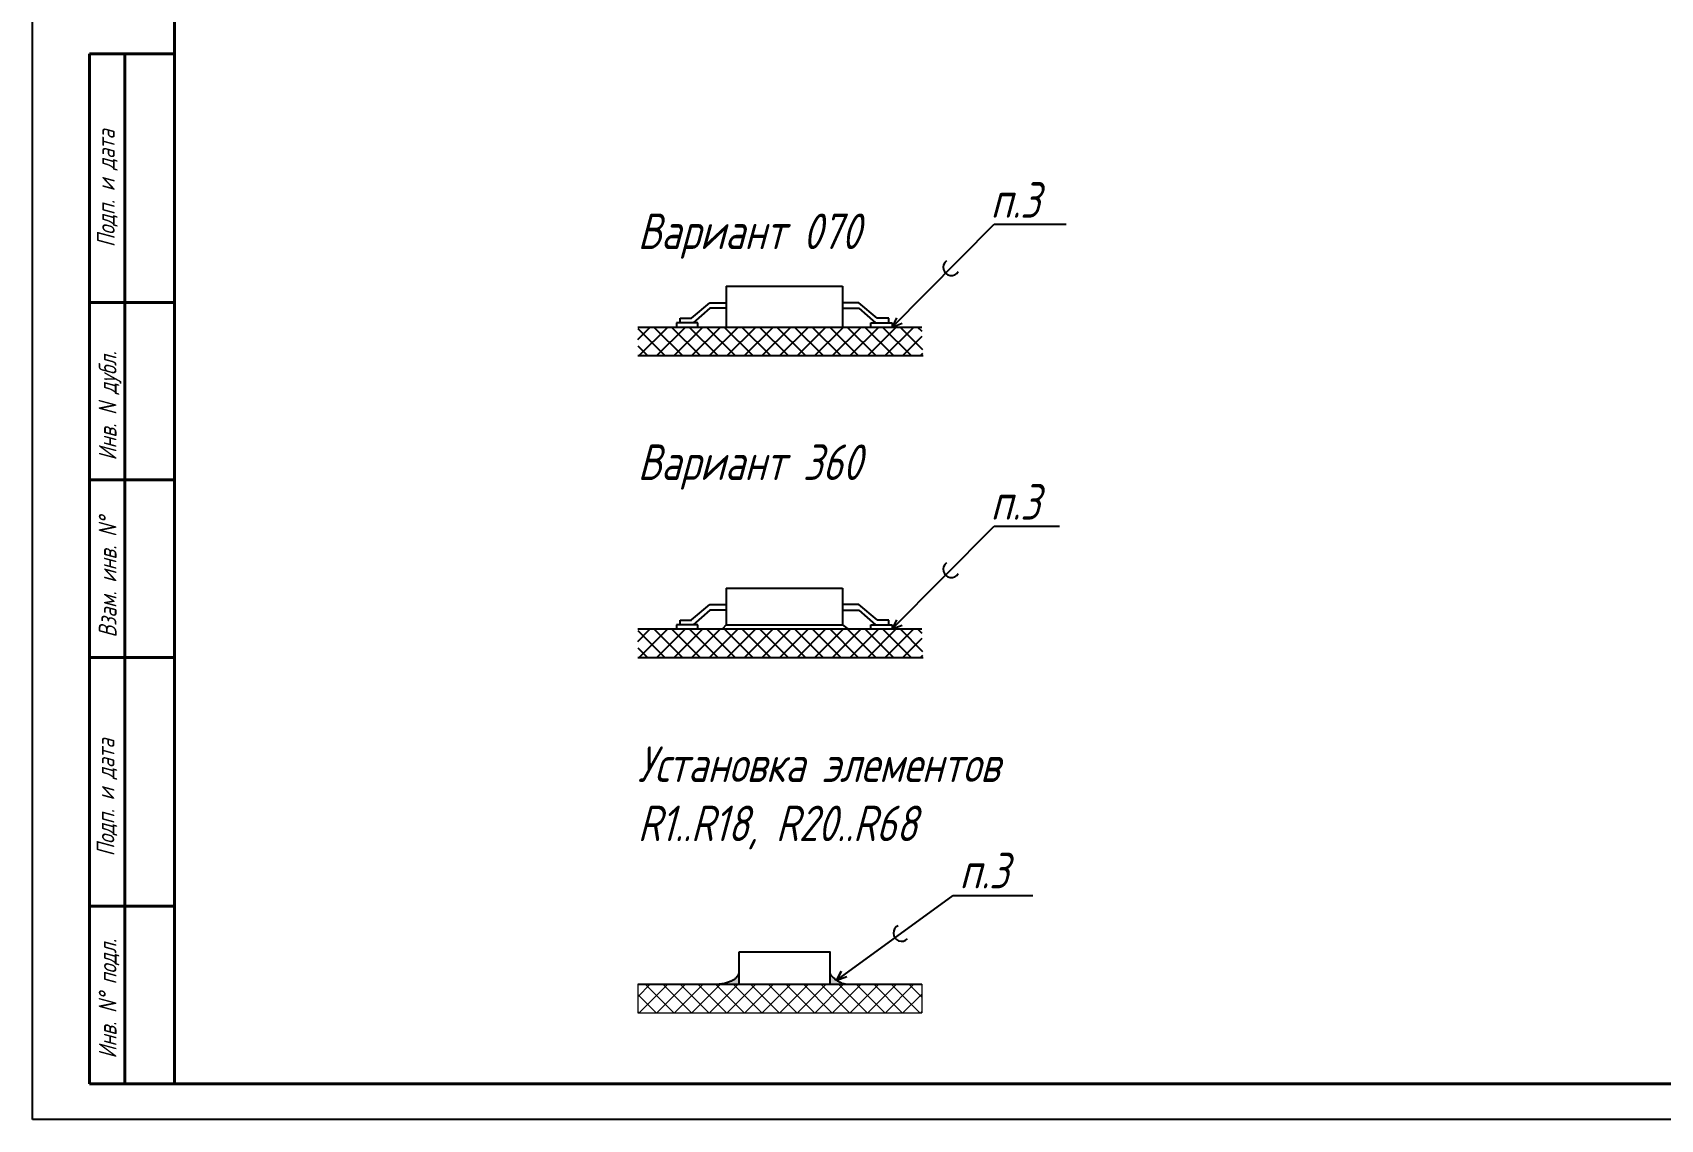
# Model space of a CAD drawing. Extents: x 3177 to 3597, y 105 to 402.
# Drawn here: x 3177.5 to 3406.7, y 105 to 258 of the extents above; entities that cross this region are included whole.
import ezdxf

# ---------------------------------------------------------------- set-up
doc = ezdxf.new("R2010")
doc.units = 0
doc.header["$MEASUREMENT"] = 0
doc.linetypes.add('осевая2', pattern=[28.575, 19.05, -3.175, 3.175, -3.175])
doc.layers.get('0').update_dxf_attribs({"linetype": 'CONTINUOUS'})
doc.layers.add('1-оси', color=7, linetype='осевая2', true_color=0x000000)
doc.layers.add('KONTUR', color=7, linetype='CONTINUOUS')
doc.layers.add('PDF _Геометрия', color=7, linetype='CONTINUOUS')
for name, color, linetype, lineweight in [('Основная', 7, 'CONTINUOUS', 40), ('текст', 7, 'CONTINUOUS', 30), ('тонкая', 7, 'CONTINUOUS', 20)]:
    doc.layers.add(name, color=color, linetype=linetype, lineweight=lineweight)
doc.styles.add('стиль1', font='romans.shx', dxfattribs={"width": 0.75, "oblique": 15, "height": 3.5})

msp = doc.modelspace()

# ---------------------------------------------------------------- hatches: boundary and pattern name
h = msp.add_hatch(color=256)
h.dxf.hatch_style = 1
h.paths.add_polyline_path([(3276.913, 125.489, -0.0572977), (3276.593, 124.972, -0.0898405), (3276.301, 124.714, -0.0204427), (3275.973, 124.534, -0.0141887), (3275.484, 124.308, -0.0495464), (3274.923, 124.13, -0.0380389), (3274.164, 124.03), (3276.913, 124.03)])
h.paths.add_polyline_path([(3290.376, 124.824, -0.0501139), (3290.113, 125.065, -0.0330931), (3289.78, 125.489), (3289.78, 124.03), (3292.513, 124.03, -0.0520748), (3291.716, 124.113, -0.0749483), (3291.193, 124.308, -0.0143766), (3290.722, 124.587, -0.0188034)])
at = {"layer": '1-оси'}
h = msp.add_hatch(dxfattribs=at)
h.set_pattern_fill('ANSI37', color=256, scale=14)
h.set_pattern_definition([(45, (-1173.9744, -229.9255), (-1.2374369, 1.2374369), []), (135, (-1173.9744, -229.9255), (-1.2374369, -1.2374369), [])])
h.paths.add_polyline_path([(3302.696, 216.53), (3262.696, 216.53), (3262.696, 212.5), (3302.867, 212.5)])
h = msp.add_hatch(dxfattribs=at)
h.set_pattern_fill('ANSI37', color=256, scale=14)
h.set_pattern_definition([(45, (-1173.9744, -272.4255), (-1.2374369, 1.2374369), []), (135, (-1173.9744, -272.4255), (-1.2374369, -1.2374369), [])])
h.paths.add_polyline_path([(3302.696, 174.03), (3262.696, 174.03), (3262.696, 170), (3302.867, 170)])
at = {"layer": 'тонкая', "lineweight": 9}
h = msp.add_hatch(dxfattribs=at)
h.set_pattern_fill('ANSI37', color=256, scale=14)
h.set_pattern_definition([(45, (-44.8042, -7.5), (-1.2374369, 1.2374369), []), (135, (-44.8042, -7.5), (-1.2374369, -1.2374369), [])])
h.paths.add_polyline_path([(3302.677, 124.03), (3262.696, 124.03), (3262.696, 120), (3302.677, 120)])

# ---------------------------------------------------------------- linework, layer by layer
for p, q in [((3298.522, 216.53), (3312.872, 231.016)), ((3312.872, 231.016), (3323.008, 231.016)), ((3275.17, 222.271), (3275.17, 216.53)), ((3275.17, 222.271), (3291.522, 222.271)), ((3291.522, 222.271), (3291.522, 216.53)), ((3268.666, 217.792), (3270.283, 217.792)), ((3268.666, 217.13), (3268.666, 217.792)), ((3270.283, 217.796), (3272.863, 219.955)), ((3272.863, 219.159), (3270.523, 217.13)), ((3272.863, 219.159), (3270.523, 217.13)), ((3272.863, 219.953), (3275.17, 219.953)), ((3275.17, 219.159), (3272.863, 219.159)), ((3275.17, 219.159), (3272.863, 219.159)), ((3293.829, 219.953), (3291.522, 219.953)), ((3291.522, 219.159), (3293.829, 219.159)), ((3291.522, 219.159), (3293.829, 219.159)), ((3296.41, 217.796), (3293.829, 219.955)), ((3293.829, 219.159), (3296.169, 217.13)), ((3293.829, 219.159), (3296.169, 217.13)), ((3298.026, 217.792), (3296.41, 217.792)), ((3298.026, 217.13), (3298.026, 217.792)), ((3299.147, 217.819), (3298.522, 216.53)), ((3262.696, 216.53), (3302.696, 216.53)), ((3268.17, 217.13), (3268.17, 216.53)), ((3268.17, 217.13), (3268.17, 216.53)), ((3268.17, 217.13), (3268.17, 216.53)), ((3271.17, 217.13), (3268.17, 217.13)), ((3268.17, 217.13), (3268.17, 216.53)), ((3271.17, 217.13), (3268.17, 217.13)), ((3268.17, 217.13), (3268.17, 216.53)), ((3268.666, 217.13), (3268.666, 217.487)), ((3270.283, 217.13), (3268.666, 217.13)), ((3270.283, 217.13), (3268.666, 217.13)), ((3271.17, 216.53), (3271.17, 217.13)), ((3271.17, 216.53), (3271.17, 217.13)), ((3271.17, 216.53), (3271.17, 217.13)), ((3271.17, 216.53), (3271.17, 217.13)), ((3271.17, 216.53), (3271.17, 217.13)), ((3275.17, 216.53), (3291.522, 216.53)), ((3291.522, 216.53), (3295.522, 216.53)), ((3295.522, 216.53), (3295.522, 217.13)), ((3295.522, 217.13), (3298.522, 217.13)), ((3295.522, 216.53), (3295.522, 217.13)), ((3295.522, 217.13), (3298.522, 217.13)), ((3296.41, 217.13), (3298.026, 217.13)), ((3296.41, 217.13), (3298.026, 217.13)), ((3298.026, 217.13), (3298.026, 217.487)), ((3298.522, 217.13), (3298.522, 216.53)), ((3298.522, 217.13), (3298.522, 216.53)), ((3298.522, 216.53), (3299.919, 217.048)), ((3262.696, 212.5), (3302.867, 212.5)), ((3298.522, 174.03), (3312.872, 188.516)), ((3312.872, 188.516), (3322.086, 188.516)), ((3275.17, 179.771), (3275.17, 174.63)), ((3275.17, 179.771), (3291.522, 179.771)), ((3291.522, 179.771), (3291.522, 174.63)), ((3270.283, 175.296), (3272.861, 177.453)), ((3272.863, 176.659), (3270.523, 174.63)), ((3272.863, 176.659), (3270.523, 174.63)), ((3272.861, 177.453), (3275.17, 177.453)), ((3275.17, 176.659), (3272.863, 176.659)), ((3275.17, 176.659), (3272.863, 176.659)), ((3293.829, 177.453), (3291.522, 177.453)), ((3291.522, 176.659), (3293.829, 176.659)), ((3291.522, 176.659), (3293.829, 176.659)), ((3296.41, 175.296), (3293.829, 177.455)), ((3293.829, 176.659), (3296.169, 174.63)), ((3293.829, 176.659), (3296.169, 174.63)), ((3268.17, 174.63), (3268.17, 174.03)), ((3268.17, 174.63), (3268.17, 174.03)), ((3268.17, 174.63), (3268.17, 174.03)), ((3271.17, 174.63), (3268.17, 174.63)), ((3268.17, 174.63), (3268.17, 174.03)), ((3271.17, 174.63), (3268.17, 174.63)), ((3268.17, 174.63), (3268.17, 174.03)), ((3268.666, 175.292), (3270.283, 175.292)), ((3268.666, 174.63), (3268.666, 175.292)), ((3268.666, 174.63), (3268.666, 174.987)), ((3270.283, 174.63), (3268.666, 174.63)), ((3270.283, 174.63), (3268.666, 174.63)), ((3271.17, 174.03), (3271.17, 174.63)), ((3271.17, 174.03), (3271.17, 174.63)), ((3271.17, 174.03), (3271.17, 174.63)), ((3271.17, 174.03), (3271.17, 174.63)), ((3271.17, 174.03), (3271.17, 174.63)), ((3275.17, 174.63), (3274.61, 174.03)), ((3275.17, 174.63), (3291.522, 174.63)), ((3291.522, 174.63), (3292.259, 174.03)), ((3295.522, 174.03), (3295.522, 174.63)), ((3295.522, 174.63), (3298.522, 174.63)), ((3295.522, 174.03), (3295.522, 174.63)), ((3295.522, 174.63), (3298.522, 174.63)), ((3298.026, 175.292), (3296.41, 175.292)), ((3296.41, 174.63), (3298.026, 174.63)), ((3296.41, 174.63), (3298.026, 174.63)), ((3298.026, 174.63), (3298.026, 175.292)), ((3298.026, 174.63), (3298.026, 174.987)), ((3299.147, 175.319), (3298.522, 174.03)), ((3298.522, 174.63), (3298.522, 174.03)), ((3298.522, 174.63), (3298.522, 174.03)), ((3298.522, 174.03), (3299.919, 174.548)), ((3262.696, 174.03), (3302.696, 174.03)), ((3275.17, 174.03), (3291.522, 174.03)), ((3291.522, 174.03), (3295.522, 174.03)), ((3262.696, 170), (3302.867, 170)), ((3290.722, 124.587), (3307.085, 136.535)), ((3307.085, 136.535), (3318.344, 136.535)), ((3290.722, 124.587), (3291.347, 125.876)), ((3291.347, 125.876), (3290.722, 124.587)), ((3290.722, 124.587), (3292.118, 125.105))]:
    msp.add_line(p, q)
for points in [[(3276.913, 125.489, -0.0572977), (3276.593, 124.972, -0.0898405), (3276.301, 124.714, -0.0204427), (3275.973, 124.534, -0.0141887), (3275.484, 124.308, -0.0495464), (3274.923, 124.13, -0.0380389), (3274.164, 124.03)], [(3289.78, 125.489, 0.0330931), (3290.113, 125.065, 0.0501139), (3290.376, 124.824, 0.0188034), (3290.722, 124.587, 0.0143766), (3291.193, 124.308, 0.0749483), (3291.716, 124.113, 0.0520748), (3292.513, 124.03)]]:
    msp.add_lwpolyline(points, format="xyb")
for centre, start, end in [((3306.842, 224.918), 126.77468, 329.68244), ((3306.842, 182.418), 126.77468, 329.68244), ((3299.837, 131.224), 113.90507, 316.81283)]:
    msp.add_arc(centre, 1.145, start, end)
at = {"layer": 'KONTUR'}
for p, q in [((3177.5, 105), (3177.5, 402)), ((3597.5, 105), (3177.5, 105))]:
    msp.add_line(p, q, dxfattribs=at)
at = {"layer": 'PDF _Геометрия', "lineweight": 25}
for points in [[(3276.913, 128.563), (3276.913, 124.03)], [(3289.78, 124.03), (3289.78, 128.563), (3276.913, 128.563)], [(3262.696, 124.03), (3302.677, 124.03)], [(3271.863, 124.03), (3284.729, 124.03)]]:
    msp.add_lwpolyline(points, dxfattribs=at)
at = {"layer": 'Основная'}
for p, q in [((3197.5, 150), (3197.5, 397)), ((3185.5, 110), (3185.5, 255)), ((3197.5, 255), (3185.5, 255)), ((3190.5, 110), (3190.5, 255)), ((3197.5, 220), (3185.5, 220)), ((3197.5, 195), (3185.5, 195)), ((3197.5, 170), (3185.5, 170)), ((3197.5, 110), (3197.5, 150)), ((3197.5, 135), (3185.5, 135)), ((3592.5, 110), (3185.5, 110))]:
    msp.add_line(p, q, dxfattribs=at)
at = {"layer": 'тонкая', "lineweight": 9}
for p, q in [((3262.696, 124.03), (3262.696, 120)), ((3302.677, 124.03), (3302.677, 120)), ((3262.696, 120), (3302.696, 120))]:
    msp.add_line(p, q, dxfattribs=at)

# ---------------------------------------------------------------- texts
at = {"layer": 'текст', "style": 'стиль1', "oblique": 15, "width": 0.75}
for s, p in [('Подп. и дата', (3189.074, 227.77)), ('Инв. N дубл.', (3189.318, 197.745)), ('Взам. инв. N%%d', (3189.318, 172.818)), ('Подп. и дата', (3189.024, 142.034)), ('Инв. N%%d подл.', (3189.318, 113.567))]:
    msp.add_text(s, height=2.5, rotation=90, dxfattribs=at).set_placement(p)
for s, p in [('п.3', (3312.373, 231.912)), ('Вариант 070', (3262.696, 227.5)), ('Вариант 360', (3262.696, 195)), ('п.3', (3312.373, 189.412)), ('п.3', (3307.99, 137.522))]:
    msp.add_text(s, height=5, dxfattribs=at).set_placement(p)
at = {"layer": 'текст', "insert": (3262.696, 157.5), "char_height": 5, "attachment_point": 1, "style": 'стиль1'}
msp.add_mtext_dynamic_manual_height_columns('Установка элементов R1..R18, R20..R68', width=71.30407, gutter_width=50, heights=[24.388], dxfattribs=at)

doc.saveas('drawing.dxf')
